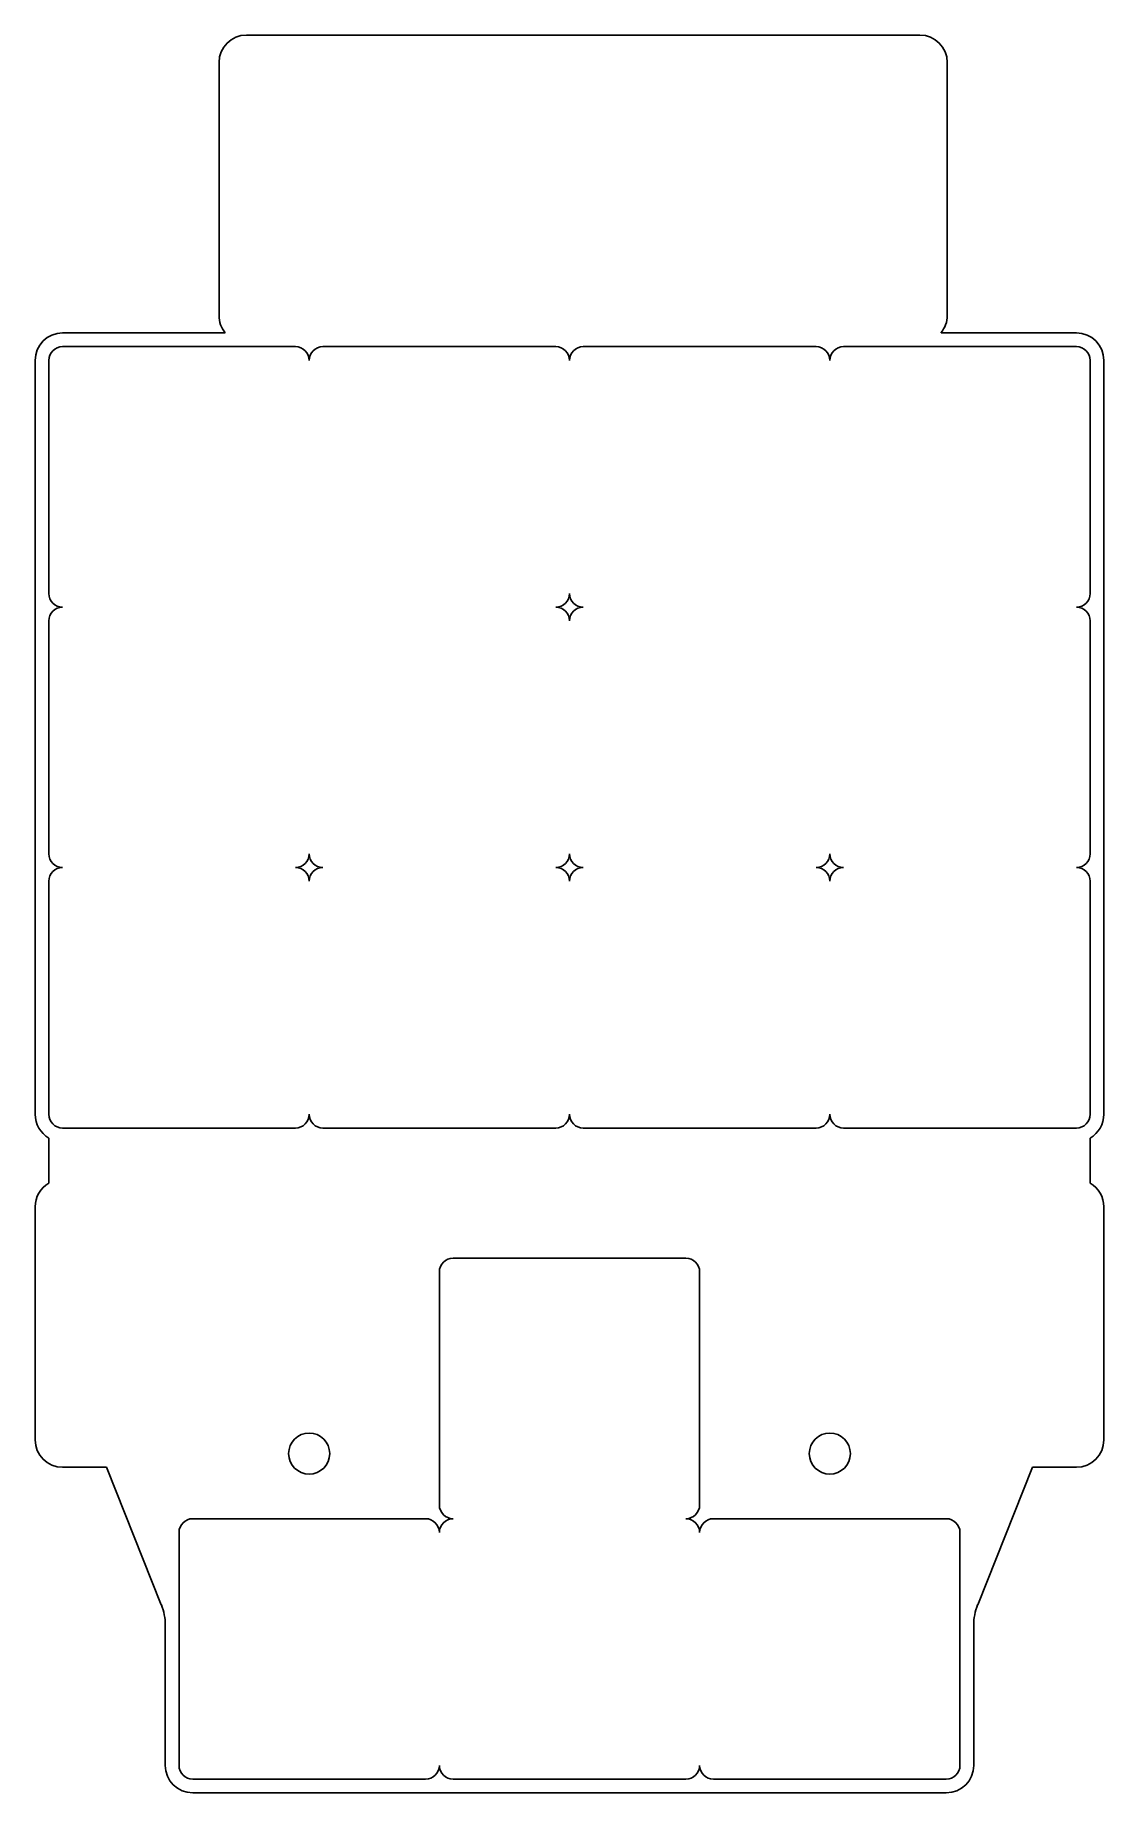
# Model space of a CAD drawing. Header units: millimetres. Extents: x 90 to 168, y -178 to -50.
import ezdxf

# ---------------------------------------------------------------- set-up
doc = ezdxf.new("R2010")
doc.units = ezdxf.units.MM

msp = doc.modelspace()

# ---------------------------------------------------------------- linework, layer by layer
at = {"linetype": 'CONTINUOUS'}
for p, q in [((154.07, -49.77), (104.92, -49.77)), ((102.92, -51.77), (102.92, -70.22)), ((156.07, -70.22), (156.07, -51.77)), ((91.5, -71.5), (103.38, -71.5)), ((155.62, -71.5), (165.5, -71.5)), ((108.5, -72.5), (91.5, -72.5)), ((127.5, -72.5), (110.5, -72.5)), ((146.5, -72.5), (129.5, -72.5)), ((165.5, -72.5), (148.5, -72.5)), ((89.5, -128.5), (89.5, -73.5)), ((90.5, -73.5), (90.5, -90.5)), ((166.5, -90.5), (166.5, -73.5)), ((167.5, -128.5), (167.5, -73.5)), ((90.5, -92.5), (90.5, -109.5)), ((166.5, -109.5), (166.5, -92.5)), ((90.5, -111.5), (90.5, -128.5)), ((166.5, -128.5), (166.5, -111.5)), ((91.5, -129.5), (108.5, -129.5)), ((110.5, -129.5), (127.5, -129.5)), ((129.5, -129.5), (146.5, -129.5)), ((148.5, -129.5), (165.5, -129.5)), ((90.5, -130.23), (90.5, -133.52)), ((166.5, -133.52), (166.5, -130.23)), ((89.5, -135.25), (89.5, -152.25)), ((167.5, -152.25), (167.5, -135.25)), ((137, -139), (120, -139)), ((119, -140), (119, -157)), ((138, -157), (138, -140)), ((91.5, -154.25), (94.7, -154.25)), ((94.7, -154.25), (98.71, -164.28)), ((158.29, -164.28), (162.3, -154.25)), ((162.3, -154.25), (165.5, -154.25)), ((118, -158), (101, -158)), ((156, -158), (139, -158)), ((100, -159), (100, -176)), ((157, -176), (157, -159)), ((99, -165.77), (99, -176)), ((158, -176), (158, -165.77)), ((101, -177), (118, -177)), ((101, -178), (156, -178)), ((120, -177), (137, -177)), ((139, -177), (156, -177))]:
    msp.add_line(p, q, dxfattribs=at)
for centre in [(109.5, -153.25), (147.5, -153.25)]:
    msp.add_circle(centre, 1.5, dxfattribs=at)
for centre, radius, start, end in [((104.92, -51.77), 2, 90, 180), ((154.07, -51.77), 2, 0, 90), ((104.92, -70.22), 2, 180, 219.6057), ((154.07, -70.22), 2, 320.3943, 0), ((91.5, -73.5), 2, 90, 180), ((165.5, -73.5), 2, 0, 90), ((91.5, -73.5), 1, 90, 180), ((108.5, -73.5), 1, 0, 90), ((110.5, -73.5), 1, 90, 180), ((127.5, -73.5), 1, 0, 90), ((129.5, -73.5), 1, 90, 180), ((146.5, -73.5), 1, 0, 90), ((148.5, -73.5), 1, 90, 180), ((165.5, -73.5), 1, 0, 90), ((91.5, -90.5), 1, 180, 270), ((127.5, -90.5), 1, 270, 360), ((129.5, -90.5), 1, 180, 270), ((165.5, -90.5), 1, 270, 360), ((91.5, -92.5), 1, 90, 180), ((127.5, -92.5), 1, 0, 90), ((129.5, -92.5), 1, 90, 180), ((165.5, -92.5), 1, 0, 90), ((91.5, -109.5), 1, 180, 270), ((108.5, -109.5), 1, 270, 360), ((110.5, -109.5), 1, 180, 270), ((127.5, -109.5), 1, 270, 360), ((129.5, -109.5), 1, 180, 270), ((146.5, -109.5), 1, 270, 360), ((148.5, -109.5), 1, 180, 270), ((165.5, -109.5), 1, 270, 360), ((91.5, -111.5), 1, 90, 180), ((108.5, -111.5), 1, 0, 90), ((110.5, -111.5), 1, 90, 180), ((127.5, -111.5), 1, 0, 90), ((129.5, -111.5), 1, 90, 180), ((146.5, -111.5), 1, 0, 90), ((148.5, -111.5), 1, 90, 180), ((165.5, -111.5), 1, 0, 90), ((91.5, -128.5), 2, 180, 240), ((91.5, -128.5), 1, 180, 270), ((108.5, -128.5), 1, 270, 360), ((110.5, -128.5), 1, 180, 270), ((127.5, -128.5), 1, 270, 360), ((129.5, -128.5), 1, 180, 270), ((146.5, -128.5), 1, 270, 360), ((148.5, -128.5), 1, 180, 270), ((165.5, -128.5), 1, 270, 360), ((165.5, -128.5), 2, 300, 360), ((91.5, -135.25), 2, 120, 180), ((165.5, -135.25), 2, 0, 60), ((120, -140), 1, 90, 180), ((137, -140), 1, 0, 90), ((91.5, -152.25), 2, 180, 270), ((165.5, -152.25), 2, 270, 360), ((120, -157), 1, 180, 270), ((137, -157), 1, 270, 360), ((101, -159), 1, 90, 180), ((118, -159), 1, 0, 90), ((120, -159), 1, 90, 180), ((137, -159), 1, 0, 90), ((139, -159), 1, 90, 180), ((156, -159), 1, 0, 90), ((95, -165.77), 4, 0, 21.8014), ((162, -165.77), 4, 158.1986, 180), ((101, -176), 2, 180, 270), ((101, -176), 1, 180, 270), ((118, -176), 1, 270, 360), ((120, -176), 1, 180, 270), ((137, -176), 1, 270, 360), ((139, -176), 1, 180, 270), ((156, -176), 2, 270, 360), ((156, -176), 1, 270, 360)]:
    msp.add_arc(centre, radius, start, end, dxfattribs=at)

doc.saveas('drawing.dxf')
